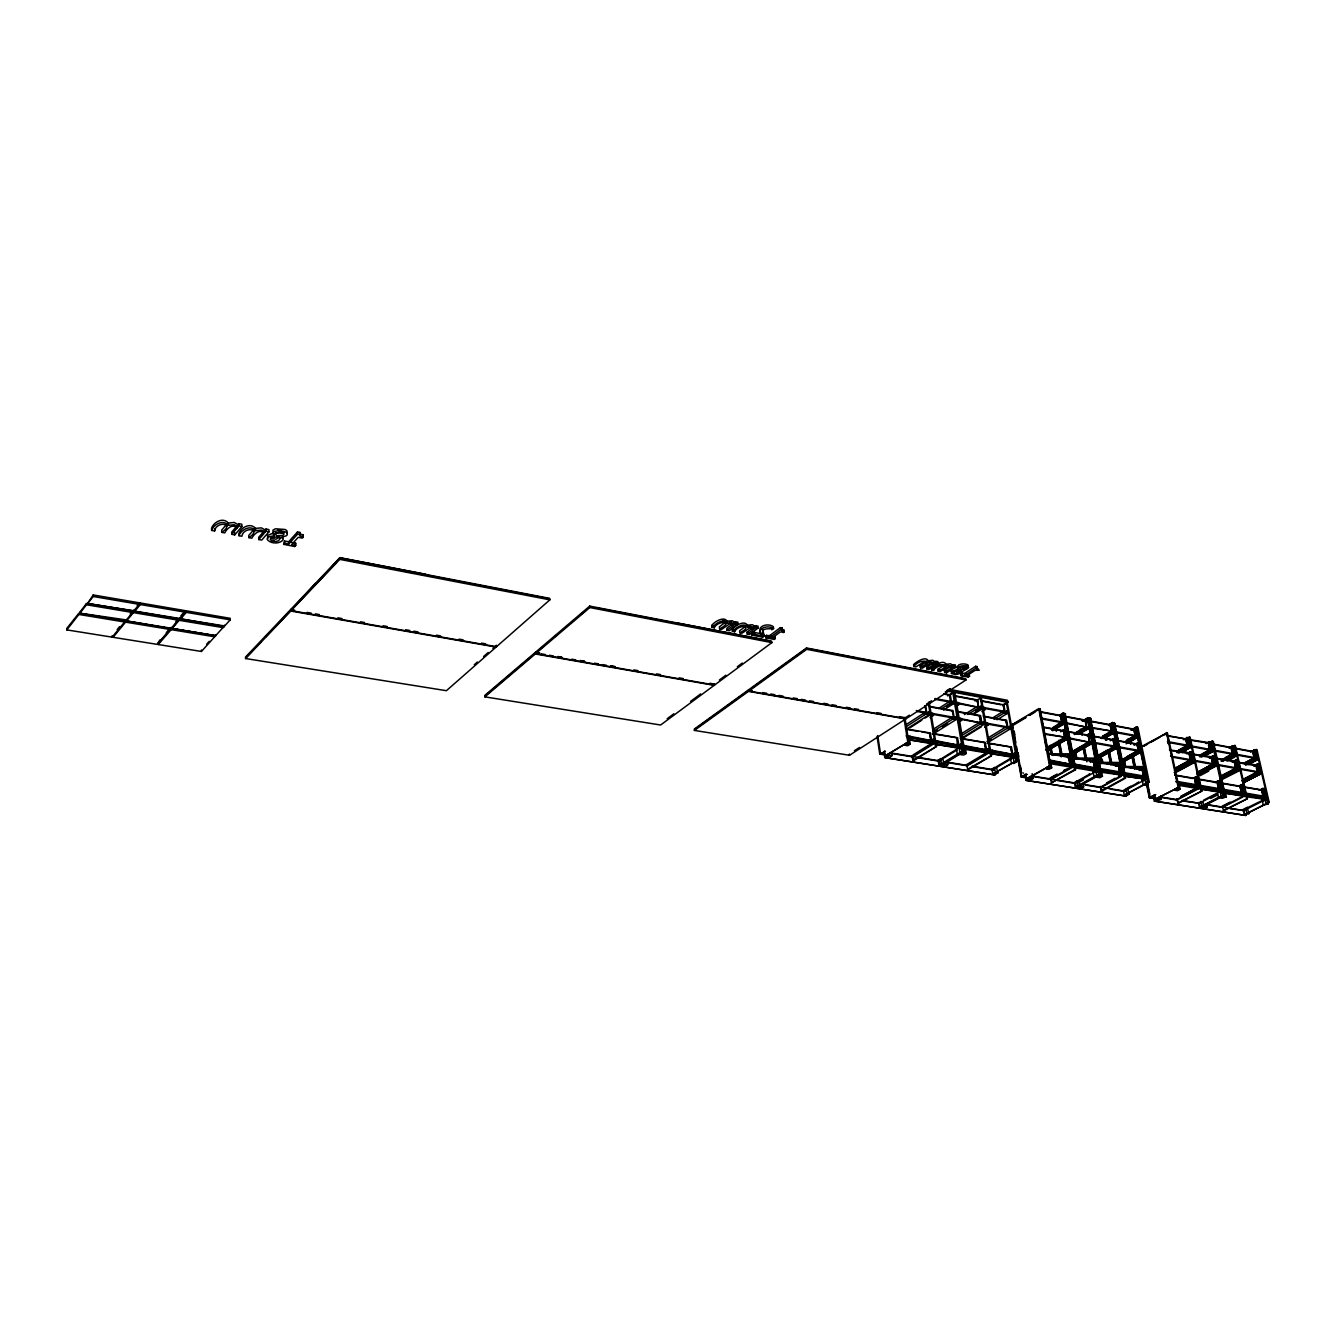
<?xml version="1.0" encoding="UTF-8"?>
<svg xmlns="http://www.w3.org/2000/svg" width="1336" height="1336" viewBox="0 0 1336 1336"><rect width="100%" height="100%" fill="white"/><g stroke="black" fill="none" stroke-linecap="round" stroke-linejoin="round"><path stroke-width="1.5" d="M124.682 620.706L124.498 621.975L78.791 614.443L78.958 613.124L66.833 628.354L66.8 629.891L112.141 637.155L140.347 602.987L185.37 610.669L185.387 612.189L179.508 618.935L134.635 611.404L134.802 609.65M87.842 603.037L93.236 594.954L139.395 602.82L139.395 604.373L93.219 596.507L87.675 603.505L133.683 610.986M134.635 611.404L140.347 604.54L140.347 602.987M178.289 619.219L178.189 620.154L133.316 612.606L133.333 611.404L87.358 603.672L66.8 629.891M113.076 637.305L134.285 611.554L179.141 619.086L157.331 644.386L113.076 637.305L113.092 635.786M762.405 628.772L764.275 635.969L762.639 637.205L752.018 635.151L751.767 633.18L753.103 632.162L761.57 633.815L761.821 635.786L753.354 634.132L752.018 635.151M112.141 637.155L112.157 635.635M93.219 596.507L93.236 594.954M87.675 603.505L133.851 610.786L133.984 609.901M180.611 618.635L184.017 613.441M125.617 620.923L125.45 622.125L170.023 629.456L170.14 628.588M125.651 619.82L79.843 613.157L79.943 612.255M79.793 612.272L86.539 603.421L86.439 604.757L132.398 612.472L132.581 611.203L130.193 613.909M1022.725 772.859L1023.576 773.16M1144.735 767.582L1144.418 766.547L1144.735 767.582L1122.658 767.398M1120.921 763.457L1120.587 762.422L1120.921 763.457L1099.328 763.39M1095.737 759.115L1095.403 758.046L1095.737 759.115L1075.797 759.015M1071.054 754.84L1070.72 753.771L1071.054 754.84L1051.883 754.79M1246.371 793.935L1264.541 797.392M1016.579 750.247L1017.414 752.151M1013.723 735.334L1014.642 736.904M1115.142 725.615L1134.514 729.239C1136.752 737.572 1134.18 736.253 1136.051 736.27M1135.817 736.437L1135.516 735.485L1116.178 731.911M1094.869 768.617L1072.658 763.825L1094.885 767.666L1095.336 768.718M1120.102 773.511L1120.086 771.941L1100.28 768.584M1074.545 734.499L1087.187 727.252M1090.293 742.382L1069.652 738.023M1062.604 723.043L1051.382 729.005M955.19 702.252L978.77 707.295M957.879 718.016L981.659 723.077L957.678 718.768M962.304 745.922L986.385 750.03L985.216 749.463M931.442 740.745L930.591 740.194M223.847 626.601L201.435 651.467L158.249 644.536L180.076 619.253L223.847 626.601L222.945 627.586L179.107 620.305L179.274 619.052M976.566 667.432L977.217 666.597L975.647 666.28L964.559 673.494L961.887 672.977L955.674 674.63L951.182 673.478L952.117 671.039L957.912 669.52L957.595 667.649C956.693 663.524 964.575 663.291 967.448 664.643A5.678 2.305 -9.8 0 1 968.283 665.829M978.854 707.562L954.99 702.986M1070.771 764.292L1049.645 759.967M1089.809 742.632L1072.09 752.435M1112.187 731.877L1101.265 738.04M126.553 619.587L125.534 622.092M215.831 634.884L214.595 636.771L170.941 629.607L171.142 628.388L158.249 643.034L158.249 644.536M968.283 665.829L967.765 666.714M295.74 545.405L294.738 546.507L283.616 544.353L284.618 543.251L288.676 544.036L288.609 541.815L297.494 531.962L299.865 532.429L300.032 533.899L303.189 534.901L303.272 537.122L302.353 538.124L298.212 537.306L291.615 544.604L295.74 545.405L295.673 543.184L291.549 542.383M299.865 532.429L299.782 535.836L303.272 537.122M953.837 718.1L929.589 713.741M222.978 626.684L222.945 627.586M224.431 625.933L180.427 618.852L224.214 626.45L224.415 625.131M1070.303 764.442L1069.885 765.211M1089.458 743.35L1089.809 742.282L1072.357 752.502M1114.942 747.108L1114.859 746.123L1095.136 742.582M282.564 538.408L283.032 536.571M86.489 603.922L133.333 611.654M280.026 536.938L275.917 539.243L270.473 537.957M126.536 620.873L171.175 628.237L171.175 627.402M286.756 532.997L287.106 531.144A7.198 3.423 -0.4 0 0 284.969 529.473L275.416 528.772L272.928 530.158L273.078 532.68M171.008 628.688L126.369 621.073L171.075 628.722M179.508 618.935L179.759 617.599M1013.606 735.284L1012.955 731.777M1065.66 738.274L1046.055 749.262M781.677 628.621L782.195 627.97L780.424 627.619L769.77 635.552L765.545 635.852L765.795 637.823L774.129 639.426L775.314 638.541L775.064 636.587L773.861 637.472L774.129 639.426M782.195 627.97L781.927 630.859L784.332 631.861L784.065 629.891L782.629 629.523M117.134 629.64L119.622 626.651M137.191 605.492L139.395 602.82M133.433 612.589L134.285 611.554M237.107 528.071C232.648 523.144 226.869 528.572 224.715 532.93L221.726 532.363C235.57 523.211 216.098 520.789 214.628 530.976L211.622 530.409C214.011 523.946 223.246 519.286 228.389 525.298L234.268 524.747L238.142 526.868L238.894 523.679L241.866 524.263L241.916 526.534L234.735 534.884L231.779 534.3L231.729 532.062L237.073 525.816L237.107 528.071L231.779 534.3M226.369 524.58L221.692 530.108L221.726 532.363M238.142 526.868L238.894 523.679M258.75 539.544L264.177 533.365C259.752 528.455 254.024 533.966 251.803 538.191L248.863 537.623C262.791 528.555 243.453 526.217 241.866 536.27L238.91 535.686C241.365 529.44 250.517 524.63 255.594 530.642L261.439 530.091L265.213 532.196L265.964 529.023L268.903 529.607L268.954 531.845L261.689 540.111L258.75 539.544L258.7 537.306L264.127 531.127M253.556 529.924L248.813 535.385L248.863 537.623M159.886 639.944L157.331 644.386M166.299 632.596L170.14 628.17M175.901 621.541L178.256 618.835M180.811 615.913L183.082 613.291M179.191 618.985L172.093 628.388L215.664 635.585M180.427 619.102L186.305 612.356L186.305 610.819L230.226 618.317L230.243 619.837L224.214 626.45M265.213 532.196L265.964 529.023M274.181 535.736L272.561 533.181L274.464 531.377L279.441 530.592L285.036 531.711A7.214 3.423 -0.4 0 1 287.173 533.381C288.693 537.924 277.754 535.385 283.098 538.809L283.132 539.744C279.708 544.353 269.922 543.969 267.033 539.076L268.72 536.822L274.181 535.736L274.147 533.448M288.609 541.815L284.551 541.03L283.616 544.353M288.676 544.036L297.561 534.183L297.494 531.962M295.673 543.184L294.738 546.507M302.287 535.903L303.189 534.901M206.679 644.186L209.318 641.297M294.772 610.235L290.663 609.517L245.523 657.061L245.557 658.531L446.408 690.695L496.09 647.075L495.99 645.639L492.884 648.377M339.761 557.83L291.048 609.116L291.098 610.619L496.508 646.707L549.864 599.847L549.747 598.378L339.761 557.83L339.812 559.383L291.098 610.619M421.575 574.43L425.65 575.215L425.599 574.213L339.962 557.663L315.914 584.049M246.759 656.828L261.088 641.748M265.38 637.222L272.544 629.673M275.416 626.668L291.181 610.084M310.653 589.577L292.334 608.865L315.48 583.448L315.53 584.467M314.879 585.135L336.021 562.89M245.557 658.531L290.714 611.02L290.663 609.517M977.217 666.597L976.883 669.286L978.904 670.188L977.334 668M965.928 666.113L965.343 666.647A2.822 1.152 -9.8 0 1 963.106 667.415L959.014 667.115M474.263 664.744L477.37 662.021M483.565 656.56L488.225 652.469M539.276 653.254L535.168 652.536L484.751 695.471L484.851 696.858L660.619 725.014L714.175 685.351L714.009 683.999L709.9 683.28M535.602 652.168L589.71 606.093L771.69 641.23L771.874 642.616L714.626 685.017L535.719 653.588L535.602 652.168L539.66 652.886M485.903 695.254L535.519 653.037M536.805 651.951L547.76 642.616M554.022 637.289L557.162 634.617M563.425 629.289L566.548 626.617M571.257 622.626L574.38 619.971M580.642 614.627L583.782 611.971M484.851 696.858L535.285 653.955L714.175 685.351M535.719 653.588L589.844 607.546L771.874 642.616M969.201 674.396L969.518 676.25L968.266 677.068L960.968 675.649L960.651 673.795C962.688 669.937 965.177 670.755 968.617 667.699A5.678 2.305 -9.8 0 0 967.782 666.514C964.893 665.161 957.01 665.395 957.912 669.52M960.384 670.087L957.027 671.674L953.236 671.423M726.116 623.862L725.882 621.875L719.352 626.868L719.586 628.855C734.65 621.24 717.632 620.088 714.292 627.837L712.071 627.402L711.821 625.415C714.226 621.541 726.567 614.527 727.469 623.194L731.26 622.543L734.85 624.346L738.04 624.029L737.789 622.042L734.6 622.359L734.85 624.346M712.071 627.402C715.261 624.213 723.377 617.566 727.469 623.194M727.068 630.308L733.598 625.298L733.347 623.311L726.834 628.321L727.068 630.308L729.289 630.742L738.04 624.029M746.139 625.849L739.576 630.809L739.827 632.78C754.907 625.215 738.006 624.112 734.6 631.778L732.395 631.343L732.145 629.356C734.566 625.615 746.841 618.535 747.742 627.168L751.5 626.534L755.024 628.304L758.197 627.987L757.946 626.016L754.773 626.317L755.024 628.304M732.395 631.343C735.602 628.271 743.701 621.574 747.742 627.168M746.958 632.245L753.521 627.269L753.771 629.256L747.208 634.216L746.958 632.245L749.145 632.663M758.197 627.987L749.396 634.633L747.208 634.216M764.275 635.969C758.314 626.951 769.82 629.206 773.611 628.671L773.344 626.701C768.317 622.526 755.207 626.116 761.57 633.815M765.795 637.823L770.037 637.522L780.692 629.59L782.462 629.941M771.974 635.986L772.225 637.94L780.14 632.062L784.332 631.861M667.182 718.735L673.862 713.775M690.595 701.367L700.632 693.918M719.369 680.024L725.916 675.181M737.355 666.697L742.265 663.057M752.385 690.762L748.31 690.044L694.252 729.122L694.403 730.425L849.529 755.274L905.691 718.968L905.491 717.699M806.51 647.96L748.761 689.71L748.928 691.046L906.159 718.668L965.961 680.007L965.728 678.705L806.51 647.96L806.71 649.329L748.928 691.046M695.355 728.922L718.618 712.105M721.941 709.7L748.527 690.495M751.567 688.29L806.71 648.444M694.403 730.425L748.477 691.38L905.691 718.968M928.637 662.639C927.835 654.289 916.095 661.921 913.54 664.627L913.841 666.514C920.387 657.713 929.689 662.322 936.152 662.973L938.106 663.341L937.788 661.47L934.816 661.771L935.133 663.641M933.831 664.51L933.513 662.639L926.683 667.198L927 669.069L933.831 664.51L933.279 663.725L930.006 663.357L922.391 668.167L920.437 667.8L920.137 665.913L926.616 661.587M920.437 667.8L927.284 663.257L926.967 661.37M938.106 663.341L928.938 669.436L927 669.069M946.389 666.13C945.604 657.796 933.914 665.478 931.342 668.1L931.66 669.971C938.189 661.287 947.424 665.779 953.837 666.447L955.758 666.814L955.44 664.944L952.501 665.245L952.818 667.115M931.66 669.971L933.597 670.338C937.571 663.524 953.403 664.259 938.173 671.223L937.855 669.369L944.719 664.86L945.036 666.731M938.173 671.223L940.093 671.607L947.725 666.831L950.981 667.198L951.499 667.983L944.652 672.492L944.335 670.622L951.182 666.113L951.499 667.983M944.652 672.492L946.573 672.86L955.758 666.814M957.595 667.649C955.29 667.082 947.591 670.004 952.084 672.309M962.221 668.551L963.79 668.351M960.968 675.649L964.876 675.348L975.981 668.15L977.534 668.451M966.479 673.878L966.813 675.732L975.063 670.371L978.904 670.188M903.453 718.501L904.405 717.9M854.439 750.715L859.549 747.425M905.958 717.382L909.382 715.178M926.449 704.122L931.576 700.799M945.237 691.965L950.364 688.641M947.541 695.906L952.802 692.516L954.839 692.9L964.776 751.199L943.75 764.025M949.345 694.92L950.48 701.617M949.696 694.987L945.37 694.419M949.345 695.588L954.238 691.547M905.741 724.83L925.564 712.071L928.62 713.491L928.67 711.771L929.138 714.643L907.294 728.621M926.316 712.372L924.929 705.759M926.666 714.309L925.197 705.575L927.284 714.192M924.295 714.56L927.601 712.439M905.741 726.984L925.881 714.059L929.138 714.643M938.54 708.514L950.096 701.099L953.086 702.502L953.136 700.815L953.62 703.638L943.533 710.067M910.016 727.736L921.79 720.204M925.147 718.05L928.503 715.896M942.03 708.414L950.43 703.053L953.62 703.638M946.372 706.794L951.416 703.571M930.073 717.549L933.43 715.395L933.112 713.424L931.075 713.073M877.051 736.386L879.756 754.072L885.484 751.233L881.56 753.721M955.474 706.744L958.847 704.59L958.513 702.652L956.526 702.285M952.301 710.485L953.503 717.465M934.432 743.417L907.996 739.693L933.497 744.002L934.231 742.181L933.497 744.002M908.764 741.781L885.15 755.892L908.764 741.781L904.856 717.248M891.529 752.251L892.047 755.658L889.559 757.228L886.77 756.777L886.57 755.391L889.609 753.905M909.465 738.992L910.284 744.135L907.745 745.738L904.956 745.271L904.739 743.885L907.845 742.365M884.833 757.612L994.969 774.963L884.833 757.612L883.998 752.235M886.77 756.777L889.258 755.191L892.047 755.658M904.956 745.271L907.495 743.668L910.284 744.135M975.029 701.016L981.325 697.86L991.496 755.692L968.617 769.402L967.598 769.235L966.796 764.526M976.883 700.064L978.653 706.577M932.862 729.489L952.768 716.914L955.774 718.3L955.824 716.614L956.309 719.436L932.662 734.316M929.405 733.097L930.875 740.01L929.756 733.147L921.823 732.011M932.845 731.644L953.102 718.868L956.309 719.436M933.831 732.128L937.204 729.99M942.247 726.684L947.458 723.394M964.375 714.576L977.668 706.226L980.607 707.596L980.641 705.942L981.125 708.731L972.692 714.025M967.865 714.51L978.002 708.147L981.125 708.731M975.547 710.785L980.607 707.596M958.162 722.492L961.536 720.371L961.202 718.417L959.215 718.067M929.789 741.313L933.179 739.192L933.647 742.081M931.008 740.845L906.392 736.437M973.693 714.192L982.127 708.915L985.25 709.483L984.916 707.562L982.962 707.195M981.877 711.604L985.25 709.483M913.156 754.89L934.666 741.447L907.996 736.921M911.636 756.744L934.799 742.265L907.027 737.539M912.672 756.911L932.545 744.519M979.622 715.662L981.058 722.175M961.686 748.01L935.718 744.369L960.751 748.594L961.469 746.791M912.805 760.368L913.857 760.535L913.089 755.742L912.037 755.575L912.805 760.368L936.519 746.457L929.171 701.834M1002.802 704.757L1007.311 702.736L1017.715 760.084L993.75 773.46M938.573 664.961L939.809 664.192M1004.388 711.32L1003.202 704.74L1004.438 711.554M913.857 760.535L936.519 746.457M980.507 700.515L1003.854 704.857L1007.878 702.385L1007.494 700.281L948.944 689.259M962.054 733.28L980.407 721.908L983.363 723.277L983.38 721.59L983.88 724.396L961.82 738.023M956.609 737.773L957.478 744.753M981.392 722.225L979.889 715.495M956.943 737.823L932.261 733.798M980.925 723.143L981.359 723.845M962.087 735.385L980.741 723.845L983.88 724.396M992.13 718.217L1003.804 711.002L1006.709 712.372L1006.726 710.719L1007.227 713.491L997.057 719.753M962.822 738.19L981.492 726.684M993.984 719.202L1004.154 712.923L1007.227 713.491M954.038 746.206L957.378 744.135L957.712 746.123M984.615 727.235L988.022 725.147L987.671 723.21L985.717 722.86M938.122 760.184L940.627 758.648L942.765 758.998L944.151 764.108L941.63 765.645L938.941 765.211L938.122 760.184L940.26 760.535M941.947 758.314L955.824 749.797M938.757 761.153L957.06 749.947M1005.707 720.388L1007.661 727.702M964.893 748.561L963.957 749.129L988.506 753.27L989.225 751.483L989.442 752.702L964.893 748.561L964.675 747.325M938.941 765.211L941.462 763.674L944.151 764.108M941.696 763.691L962.722 750.849L964.776 751.199M944.485 762.789L958.497 754.239M947.241 761.353L947.792 764.693L945.27 766.229L942.598 765.795L942.381 764.442L945.437 762.99M965.36 748.444L966.229 753.487L963.657 755.057L960.968 754.606L960.734 753.237L963.84 751.767M962.571 752.886L960 754.439L957.294 753.988L956.442 748.945L959.014 747.358L959.866 752.435L962.571 752.886L961.152 747.726M942.598 765.795L945.12 764.259L947.792 764.693M960.968 754.606L963.54 753.036L966.229 753.487M988.189 737.789L1006.609 726.55L1009.515 727.92L1009.532 726.25L1010.049 729.038L987.888 742.482M1040.327 709.867L1038.757 708.631L1011.703 724.864L1012.337 728.32M984.315 742.549L985.834 749.346L984.665 742.599L960.434 738.658M988.222 739.877L1006.96 728.487L1010.049 729.038M1025.497 717.449L1012.087 724.847L1021.455 776.45L1025.914 777.168M1029.054 715.294L1039.725 708.882M1013.723 725.03L1026.048 717.532M1029.572 715.378L1034.866 712.171M987.12 741.396L990.627 739.259M987.371 741.38L990.778 739.309M984.699 750.615L988.122 748.544L988.623 751.383M966.245 764.86L989.659 750.765L963.974 746.406M966.379 765.662L989.792 751.583L962.989 747.008M969.068 764.827L990.811 751.75L1016.028 756.026L994.201 768.935M1015.694 757.145L990.644 753.638L1014.742 757.696L1015.477 755.925L1014.742 757.696M967.598 769.235L991.496 755.692M1059.364 715.328L1062.905 713.224L1065.527 713.708L1065.276 714.526M1059.782 715.411L1063.322 713.29L1073.292 764.96L1072.34 765.495L1062.387 713.858L1072.758 765.561M1060.166 715.445L1063.74 713.374L1074.595 769.636L1075.547 769.803L1064.675 713.491L1063.757 714.109M1059.532 716.246L1063.489 714.192L1059.949 716.313M1064.174 714.192L1065.109 713.624L1075.079 765.261L1074.127 765.795L1073.376 761.821M1010.517 747.058L1012.053 753.805L1010.851 747.108L987.07 743.233M1057.945 724.246L1061.619 722.308M1060.667 715.678L1061.87 721.908M1053.236 727.302L1062.187 721.974L1051.699 729.072M1051.532 729.84L1065.059 722.342L1052.25 729.907M1017.264 750.431L1016.546 746.523M1052.401 730.541L1064.825 723.177L1086.936 727.235L1064.708 722.425M1052.818 730.625L1065.243 723.26M994.502 767.482L991.963 768.985L992.832 773.928L995.42 774.346L997.959 772.843L996.572 767.816L994.502 767.482L995.37 772.425L997.959 772.843M995.988 766.981L1011.452 757.829M1060.5 731.577L1066.262 728.504L1060.918 731.66M1064.525 737.322L1063.556 730.658L1064.842 737.372M1062.454 731.443L1066.429 729.423L1065.827 728.437M1082.127 720.956L1087.871 717.9L1098.008 769.152L1097.056 769.686L1087.337 718.534M992.832 773.928L1017.715 760.084M1082.895 721.073L1088.272 717.983L1099.328 773.794L1101.198 774.112L1090.126 718.267L1089.191 718.868L1090.543 718.401L1100.714 769.603L1099.762 770.137M1084.081 720.805L1088.038 718.801M1083.83 721.24L1089.191 718.083L1100.263 773.962L1077.016 786.937M1016.562 761.904L1013.957 761.47L1013.055 756.493L1010.467 758.03L1011.369 763.006L1013.957 763.44L1016.562 761.904L1015.126 756.844M1047.374 747.375L1065.109 737.221L1044.819 734.332M1047.524 748.16L1064.708 738.324M1045.988 749.98L1068.015 737.622L1046.305 750.281M1075.781 732.679L1084.197 727.753M1076.081 732.746L1085.016 727.519M1074.244 734.433L1086.352 727.602M1086.034 727.535L1086.485 728.203M1048.159 749.913L1068.182 738.524L1048.576 749.997M1076.081 734.282L1089.642 726.884L1076.799 734.349M1078.736 733.932L1089.825 727.769L1079.137 734.015M1086.869 734.984L1090.844 732.996L1087.287 735.067M1087.053 735.885L1091.028 733.898L1087.471 735.952M1108.93 724.58L1112.487 722.509L1114.808 723.795M1109.331 724.663L1113.305 722.659L1124.545 778.036L1125.463 778.187L1114.207 722.776M1109.114 725.465L1113.072 723.477M1021.455 776.45L1026.449 774.279M1109.515 725.548L1114.207 722.843M1016.729 752.552L1021.172 777.018L1022.007 776.533M1111.068 724.98L1114.625 722.91L1124.962 773.711L1123.993 774.245M1022.424 776.6L1026.649 774.346M1023.092 776.55L1027.067 774.412M1048.994 761.537L1049.946 761.002L1040.159 708.948L1038.79 709.433M1049.261 762.355L1073.56 766.914L1073.326 765.728L1072.608 767.448L1073.56 766.914M1050.43 763.006L1049.478 763.557L1072.608 767.448M1073.626 750.682L1088.857 741.897M1089.425 741.563L1088.189 735.334M1073.944 750.732L1089.174 741.948M1089.742 741.63L1088.155 735.117M1039.709 708.815L1050.397 765.578L1026.315 778.738L1027.284 778.888M1032.127 773.661L1033.029 778.537L1030.473 780.007L1027.952 779.606L1027.701 778.27L1030.774 776.884M1050.781 762.873L1051.716 767.799L1049.111 769.285L1046.572 768.868L1046.322 767.532L1049.445 766.129M1030.841 776.851L1050.397 765.578M1072.257 753.27L1092.648 742.031L1072.641 753.504M1025.998 780.374L1126.181 796.139L1025.998 780.374L1025.063 775.231M1067.297 756.677L1071.305 754.69L1067.715 756.744M1102.501 736.253L1111.251 731.443M1110.249 724.914L1111.502 731.059M1027.952 779.606L1030.507 778.12L1033.029 778.537M1046.572 768.868L1049.178 767.365L1051.716 767.799M1102.801 736.303L1111.819 731.109L1092.28 728.254M1072.741 754.172L1092.815 742.933L1071.355 755.274M1100.964 737.99L1111.402 732.195M1111.101 732.145L1111.552 732.813M1067.481 757.595L1071.489 755.608L1067.898 757.662M1101.799 738.608L1114.708 731.493L1103.586 737.856M1103.77 738.474L1114.892 732.395L1104.171 738.541M1068.616 757.044L1070.169 763.457M1110.166 740.545L1115.944 737.555L1110.567 740.628M1110.583 748.31C1118.983 748.594 1109.598 730.107 1114.575 746.273M1112.137 740.428L1116.111 738.457L1112.537 740.495M1130.824 730.024L1136.585 727.034L1147.073 777.468L1146.104 777.986L1135.633 727.569L1146.088 776.032M1131.575 730.124L1136.986 727.101L1148.409 782.044L1149.311 782.195L1137.871 727.218L1136.185 726.951L1136.769 727.92L1132.46 730.291M1132.794 729.874L1136.368 727.836M1049.912 778.136L1057.093 774.045M1064.542 769.937L1064.024 770.555M1049.996 778.537L1055.089 775.648M1063.556 770.822L1066.93 768.885M1070.32 766.947L1073.71 765.027L1049.512 760.919M1050.146 779.322L1074.662 765.177L1098.426 769.219M1051.098 779.472L1071.422 767.899M1074.394 766.613L1098.292 771.089L1098.058 769.92L1097.34 771.624L1098.292 771.089M1075.58 767.248L1074.628 767.799L1097.34 771.624M1098.693 755.074L1107.193 750.247M1099.01 755.124L1114.859 746.123M1052.083 781.426L1050.564 778.22L1051.415 782.796L1074.595 769.636M1097.157 756.794L1115.026 746.924L1095.286 743.367M1126.181 740.561L1132.961 736.704M1133.93 729.339L1135.216 735.435M1126.482 740.612L1135.516 735.485M1075.547 769.803L1051.415 782.796M1097.324 757.629L1114.608 748.043L1114.424 746.991M1090.193 761.954L1095.988 758.965L1090.61 762.021M1097.624 757.629L1117.764 746.523L1098.025 757.712M1124.645 742.282L1135.683 736.236L1116.345 732.679M1094.601 767.816L1093.282 761.086L1094.885 767.666M1097.808 758.531L1117.931 747.425L1098.209 758.597M1126.498 742.131L1135.5 736.453M1092.163 761.837L1096.171 759.867L1092.581 761.904M1127.267 742.148C1148.142 729.456 1136.953 738.791 1126.064 743.851M1127.467 742.766L1138.205 736.687M1133.897 744.837L1139.675 741.881L1134.297 744.92M1138.305 750.314L1136.986 743.968L1138.322 750.531M1135.867 744.72L1139.858 742.766L1136.268 744.787M1094.435 768.551L1094.885 769.235M1076.95 781.009L1074.378 782.445L1075.313 787.255L1077.751 787.655L1080.323 786.219L1078.903 781.326L1076.95 781.009L1077.885 785.818L1080.323 786.219M1089.224 774.078L1088.706 774.68M1093.115 771.941L1097.674 770.788L1099.127 775.732L1096.505 777.185L1094.067 776.784L1093.115 771.941L1095.069 772.258M1078.035 780.658L1089.925 773.978M1076.482 782.395L1098.576 770.004L1074.812 765.979M1099.344 770.07L1123.626 773.494L1118.516 776.316M1141.161 746.74L1167.33 732.729L1178.987 787.171L1154.638 799.512L1178.987 787.171M1078.352 782.696L1083.463 779.84M1143.666 745.989L1167.33 732.729M1100.012 770.939L1123.509 775.348L1123.275 774.179M1144.05 746.056L1147.49 744.135M1150.931 742.215L1159.514 737.405M1162.955 735.468L1166.395 733.548L1167.363 734.8M1127.517 756.36L1136.034 751.583M1122.724 759.265L1138.606 750.364L1120.871 760.919M1101.198 771.59L1100.246 772.108L1123.509 775.348M1075.313 787.255L1096.689 775.314L1099.127 775.732M1121.038 761.737L1138.372 752.285L1138.188 751.233M1121.338 761.754L1141.512 750.782L1121.405 761.971M1083.012 783.547L1083.646 786.754L1081.074 788.19L1078.636 787.789L1078.386 786.503L1081.442 785.134M1101.499 771.44L1102.45 776.283L1099.845 777.736L1097.39 777.335L1097.14 776.032L1100.246 774.646M1121.522 762.639L1141.712 751.667L1121.923 762.706M1095.837 777.101L1078.386 786.503M1115.36 766.263L1121.171 763.324L1115.76 766.346M1117.33 766.163L1121.355 764.225L1117.748 766.229M1078.636 787.789L1081.208 786.353L1083.646 786.754M1097.39 777.335L1100.012 775.865L1102.45 776.283M1168.215 743.217L1169.067 742.732L1168.566 743.735M1118.983 774.312L1123.008 772.375L1119.384 774.379M1183.345 739.276L1187.904 737.572L1190.109 747.676L1181.475 752.402M1183.796 739.843L1190.092 737.004L1201.916 791.029L1178.385 803.353L1176.582 798.828L1178.385 803.353M1106.592 782.896L1115.109 778.203M1186.184 738.958L1187.754 738.608L1186.184 738.958L1187.654 746.974M1186.251 739.058L1167.564 736.002M1099.929 787.438L1122.073 775.214M1100.831 787.589L1121.288 776.299M1169.618 749.78L1170.47 749.312L1169.501 748.06M1125.446 775.682L1125.213 774.513L1124.261 775.03L1124.495 776.199L1147.373 779.372L1147.123 778.22M1125.463 778.187L1102.133 791.012L1100.33 786.353L1101.215 790.862L1124.545 778.036M1139.157 770.354L1144.985 767.448L1139.558 770.421M1141.996 769.686L1143.633 776.149L1142.297 769.736M1141.161 770.254L1145.169 768.35L1144.585 767.382M1178.502 750.247L1185.333 746.507M1177.1 751.233L1186.117 746.273M1187.036 745.571L1188.055 746.056L1177.25 751.984M1176.966 751.934L1187.487 746.373M1177.133 752.736L1187.654 747.175L1187.754 746.006M1178.402 752.034L1189.474 746.49L1187.654 747.175M1178.636 753.153L1190.109 747.676M1181.091 752.335L1189.725 747.609L1187.52 737.505M1190.259 747.258L1191.829 746.924L1190.977 747.392M1182.327 752.569L1186.168 750.749M1143.198 777.034C1143.416 777.569 1145.386 776.233 1143.048 776.249M1143.8 776.917L1124.628 773.46M1186.485 753.654L1191.044 751.968L1193.265 762.138L1174.177 772.442M1205.757 743.434L1210.282 741.764L1212.52 751.801L1203.486 756.393M1143.95 777.552L1143.85 776.901M1187.203 753.788L1190.66 751.901L1192.881 762.071L1175.53 771.44M1206.458 743.567L1209.915 741.697L1212.153 751.734M1142.831 778.337L1146.856 776.433M1190.176 760.017L1189.107 753.621L1190.91 753.02L1169.484 749.863M1127.1 788.19L1130.724 786.219M1137.287 782.779L1138.639 782.345M1125.964 789.042L1123.376 790.444L1124.327 795.187L1126.682 795.571L1129.271 794.168L1127.834 789.359L1125.964 789.042L1126.916 793.784L1129.271 794.168M1126.966 788.691L1138.923 782.178M1148.192 783.931L1145.553 785.351L1143.198 784.967L1142.213 780.191L1144.835 778.771L1145.837 783.531L1148.192 783.931L1146.722 779.088M1146.505 778.053L1147.474 777.535L1124.545 773.644M1191.679 753.788L1193.248 753.454L1193.015 752.335L1191.912 752.135L1193.683 760.267M1192.397 753.921L1193.248 753.454M1125.413 790.394L1144.217 780.157M1147.373 779.372L1124.495 776.199M1124.327 795.187L1126.916 793.784M1128.619 792.766L1148.409 782.044M1149.311 782.195L1125.012 794.72M1174.762 768.35L1188.455 760.935M1175.062 768.4L1191.027 759.75L1175.212 769.152M1199.695 755.191L1210.316 749.446L1199.661 756.042M1174.928 769.102L1190.627 760.819M1190.91 760.451L1190.81 761.62L1190.343 760.769M1174.561 770.204L1192.63 760.952L1184.498 765.244M1199.544 756.777L1211.902 750.615L1201.982 755.875M1174.812 771.323L1193.265 762.138M1201.047 757.211L1212.52 751.801M1176.782 771.657L1194.133 762.305M1177.166 771.724L1194.518 762.372M1174.979 774.88L1175.112 774.295M1208.913 757.729L1213.472 756.059L1215.727 766.146L1198.342 775.398M1209.631 757.846L1213.088 755.992L1215.342 766.079L1197.958 775.348M1228.619 747.692L1233.145 746.039L1235.399 755.992L1226.732 760.601M1209.998 757.913L1213.472 756.059M1229.304 747.826L1232.777 745.972L1235.032 755.925L1226.364 760.535M1211.268 757.846L1212.921 764.075L1211.552 757.696L1213.338 757.095L1192.263 753.988M1229.688 747.893L1235.299 745.471L1247.423 798.678L1223.826 810.718L1222.023 806.259L1222.857 806.393M1231.475 747.392L1233.011 747.075L1231.475 747.392L1232.978 755.291M1146.756 783.397L1149.628 797.275L1154.588 795.237L1155.523 799.663M1146.438 784.115L1149.277 797.792L1150.129 797.341L1146.923 781.944M1197.206 772.275L1210.934 764.943M1150.513 797.408L1155.74 794.619M1197.49 772.325L1213.505 763.774L1197.357 773.026M1225.496 757.562L1232.627 753.955M1231.525 747.709L1232.911 753.604M1150.897 797.475L1154.388 795.605M1222.357 759.449L1233.195 753.654L1220.954 761.002M1155.122 795.738L1151.632 797.592L1151.398 796.456M1177.717 784.082L1199.995 788.273L1199.761 787.138L1199.043 788.774L1199.995 788.273M1197.006 774.112L1215.092 764.96L1213.522 765.294M1204.671 770.521L1213.355 765.895M1221.956 761.169L1234.781 754.823L1233.228 755.157M1178.937 784.716L1177.968 785.217L1199.043 788.774M1222.64 761.286L1227.851 758.514M1197.256 775.214L1215.727 766.146M1191.879 778.554L1196.472 776.884L1198.726 787.154L1197.607 786.971M1225.663 760.418L1235.399 755.992M1235.499 755.575L1237.053 755.241L1236.201 755.692M1217.397 765.996L1218.265 765.528M1160.5 796.223L1161.151 799.345L1156.258 800.347L1155.991 799.078L1159.063 797.776M1179.12 784.566L1180.139 789.275L1177.5 790.678L1175.196 790.294L1174.912 789.008L1178.018 787.689M1200.029 775.698L1208.729 771.072M1227.567 760.752L1234.881 757.145M1194.534 778.738L1196.254 786.62M1154.337 801.082L1245.837 815.461L1154.337 801.082L1153.302 796.139M1156.258 800.347L1161.151 799.345M1175.196 790.294L1177.834 788.891L1180.139 789.275M1250.262 751.734L1254.788 750.08L1257.076 759.967L1248.392 764.526M1231.825 761.871L1236.368 760.217L1238.639 770.237L1221.221 779.372M1250.947 751.851L1256.942 749.529L1269.2 802.335L1249.193 812.405M1232.527 761.988L1236.368 760.217M1255.59 759.265L1253.135 751.433L1253.986 750.982L1252.617 751.834L1253.552 755.875M1234.748 761.687L1216.645 758.815M1236.969 762.004L1238.522 761.67L1237.654 762.121M1196.505 786.286L1198.091 785.952M1180.857 796.306L1194.835 788.941M1244.785 762.756L1254.287 757.946L1253.168 751.734M1181.174 796.406L1200.079 786.453L1178.035 782.712M1244.217 763.257L1254.855 757.646L1235.7 754.122M1220.102 776.283L1236.418 767.883L1220.536 777.068M1244.952 763.491L1254.454 758.681M1254.187 758.631L1254.638 759.466L1254.755 758.33M1176.181 799.88L1200.229 787.205L1178.202 783.48M1244.384 763.992L1255.038 758.38L1235.583 754.807M1220.269 777.018L1236.017 768.918M1236.318 768.567L1236.201 769.72L1235.733 768.868M1177.049 800.014L1197.674 789.159M1245.135 764.275L1256.458 758.815L1246.505 763.941M1219.902 778.086L1238.021 769.068L1227.567 774.546M1245.603 765.261L1257.076 759.967M1222.557 792.081L1200.88 789.092L1221.588 792.582L1222.306 790.945M1220.152 779.189L1238.639 770.237M1248.024 764.459L1256.708 759.9L1254.42 750.014M1214.391 782.428L1218.983 780.775L1221.254 790.979M1215.109 782.545L1218.599 780.708L1220.87 790.912M1215.493 782.612L1218.983 780.775M1217.28 782.161L1218.85 781.827L1217.28 782.161L1219.067 790.294M1222.056 779.523L1239.858 770.455M1177.517 803.22L1201.916 791.029M1253.519 765.795L1258.044 764.159L1260.349 774.112L1242.898 783.146M1254.203 765.912L1257.677 764.092L1259.982 774.045L1242.53 783.08M1254.571 765.979L1258.044 764.159M1256.341 767.95L1257.56 772.058L1256.157 765.779L1257.928 765.194L1237.537 762.188M1218.148 788.825L1218.9 789.476M1218.9 789.275L1218.783 790.444M1218.783 790.244L1220.62 789.776L1219.05 790.11M1198.459 802.719L1202.834 801.65L1204.304 806.343L1199.461 807.328L1198.459 802.719L1200.229 803.003M1220.085 791.48L1217.43 792.849L1218.465 797.509L1223.358 796.506L1221.855 791.78L1220.085 791.48L1221.121 796.122L1223.358 796.506M1243.515 779.172L1255.556 772.909M1203.669 800.114L1215.727 793.851M1243.783 779.222L1258.128 771.774L1238.656 768.284M1222.924 790.778L1223.793 790.327M1241.946 780.792L1257.727 772.793M1258.028 772.458L1257.911 773.594L1243.849 780.692M1198.676 803.537L1217.614 793.701M1242.229 780.842L1258.295 772.492L1240.76 769.369M1258.763 773.344L1256.391 765.511M1243.348 780.959L1259.731 772.943L1256.241 774.746M1210.7 798.46L1217.597 794.887M1243.599 782.061L1260.349 774.112M1245.553 795.955L1224.244 793.033L1244.584 796.456L1245.302 794.837L1244.584 796.456M1237.37 786.37L1241.946 784.75L1244.25 794.87M1199.461 807.328L1223.592 794.669L1225.296 794.953L1213.322 741.363L1211.618 741.046L1223.592 794.669M1202.684 806.059L1224.444 794.82L1212.47 741.196M1240.025 786.57L1241.895 793.384M1241.795 794.135L1243.616 793.684L1242.046 794.018L1240.259 786.119L1241.127 785.685L1240.025 786.386L1241.428 792.782M1224.327 795.454L1221.221 796.757L1221.505 798.01L1226.381 797.007L1225.346 792.365M1202.667 806.643L1225.296 794.953M1207.327 806.844L1202.5 807.829L1207.327 806.844L1206.658 803.771M1221.505 798.01L1226.381 797.007M1241.895 793.183L1241.779 794.335M1223.175 805.658L1230.205 802.068M1241.879 796.072L1245.603 794.168L1224.31 790.561M1221.622 807.278L1245.77 794.92L1224.477 791.313M1222.457 807.428L1242.898 796.957M1246.104 795.638L1267.346 799.646L1267.079 798.527M1259.13 790.11L1263.689 788.507L1266.01 798.544M1247.323 796.256L1246.354 796.757L1267.346 799.646M1259.815 790.244L1263.322 788.44L1265.643 798.494M1261.785 790.327L1263.572 789.559L1262.019 789.877L1263.856 797.876L1263.104 797.174M1222.991 810.585L1247.423 798.678M1261.785 790.127L1263.789 796.189L1246.204 793.2M1263.923 797.108L1263.555 798.026M1263.572 797.826L1265.392 797.375L1263.839 797.709L1262.086 789.977M1242.113 809.933L1247.373 807.261M1243.215 810.034L1247.54 808.981L1249.01 813.607L1244.233 814.576L1243.215 810.034L1244.935 810.301M1246.304 808.263L1261.785 800.681M1268.131 803.988L1263.305 804.973L1262.253 800.398L1264.908 799.045L1265.977 803.637L1268.131 803.988L1266.628 799.345M1243.348 810.835L1263.823 800.481M1244.233 814.576L1269.2 802.335M211.622 530.409L211.589 528.137C213.977 521.691 223.229 517.015 228.339 523.027L234.234 522.493L238.092 524.614M238.91 535.686L238.86 533.448C241.315 527.186 250.467 522.376 255.543 528.388L261.388 527.854L265.163 529.941M727.235 621.19L732.212 620.706L734.6 622.359M747.492 625.181L752.418 624.697L754.773 626.317M928.32 660.752L932.929 660.285L934.816 661.771M946.072 664.242L950.647 663.792L952.501 665.245M749.129 625.983L750.247 625.766M958.797 672.325L956.526 672.726M271.893 533.649L267.584 535.452L267.651 538.224M729.456 621.858L731.36 621.891M278.105 529.741L281.428 529.808M1047.808 753.805L1071.138 753.838M1071.973 758.03L1095.821 758.113M1099.01 762.355L1121.004 762.489M1098.927 763.324L1120.503 763.39M1144.818 766.613L1122.741 766.446L1142.013 769.887M953.036 672.559L954.171 672.709M723.143 620.321L724.496 620.622M272.177 540.212L273.863 540.462M940.978 764.927L941.997 765.094M1077.935 787.104L1076.081 786.787L1075.497 783.764M1101.215 790.862L1102.133 791.012M1201.732 807.144L1200.029 806.86L1199.077 802.502M890.511 752.869L940.327 760.986M946.289 761.971L968.183 765.545M972.157 766.196L994.051 769.753M1031.709 775.899L1074.261 782.846M1082.394 784.182L1125.162 791.163M1159.898 796.824L1177.985 799.78M1182.009 800.431L1200.079 803.387L1183.445 801.066M1206.174 804.389L1244.751 810.685L1229.972 808.647M889.976 753.203L911.887 756.777M917.865 757.746L937.788 761.002M945.754 762.305L967.631 765.862M973.192 766.78L993.5 770.087M1031.141 776.233L1051.415 779.523M1057.026 780.441L1075.73 783.497M1085.901 785.15L1100.163 787.472M1110.35 789.142L1124.595 791.463M1159.331 797.124L1177.417 800.08M1207.644 805.007L1221.855 807.328M1205.272 805.307L1205.105 806.476M885.05 754.155L880.507 753.554L877.752 735.602M1149.628 797.275L1155.924 798.293M1204.304 806.343L1202.066 805.975L1201.064 801.366M1249.01 813.607L1246.855 813.257L1245.82 808.714M879.756 754.072L885.751 755.057M994.669 772.926L995.42 774.346M1021.172 777.018L1027.033 777.97M1077.016 786.269L1077.751 787.655M1149.277 797.792L1155.072 798.744M1200.964 806.376L1201.682 807.695M1142.213 780.191L1144.1 780.508M1262.253 800.398L1263.973 800.681M134.635 611.136L179.675 618.485M134.285 611.821L223.847 626.851M906.559 734.616L907.194 736.487M933.179 739.192L933.112 740.929L906.259 735.602M962.505 744.152L963.139 745.989M988.122 748.544L988.089 750.247L962.154 745.104M989.475 748.778L989.625 751.567M140.347 604.54L185.387 612.189M186.305 612.356L230.243 619.837M1175.914 781.243L1196.488 784.75M1200.813 785.485L1219.016 788.574M1222.139 789.108L1242.012 792.482M933.947 740.311L960.4 745.521L960.434 743.801L960.935 746.674M988.807 749.63L1014.358 754.673L1014.375 752.986L1014.892 755.809M1124.478 772.692L1143.917 775.999M1069.568 763.574L1068.583 756.827M935.751 741.363L934.582 739.426M938.156 741.831L956.492 744.937M989.776 750.531L990.611 750.682M992.882 751.116L1010.534 754.105M1049.795 760.769L1070.32 764.259M1100.447 769.369L1120.236 772.642M1176.081 782.011L1196.638 785.501M1200.98 786.236L1219.183 789.325M1222.306 789.86L1242.179 793.233M935.718 741.63L961.903 746.072M990.661 750.949L1015.878 755.224M1200.947 786.603L1222.607 790.277M1246.438 794.319L1267.363 797.859M935.851 742.449L962.054 746.891M1049.662 761.72L1073.86 765.812M1100.447 770.321L1123.793 774.262M1124.712 774.429L1147.624 778.303M1201.097 787.355L1222.774 791.029M1246.605 795.07L1267.547 798.611M1222.958 791.263L1224.043 791.446L1221.772 781.259M1110.149 772.659L1114.207 773.344M1118.265 774.028L1122.323 774.713M1126.248 775.381L1130.239 776.049M1134.214 776.717L1138.205 777.402M1142.18 778.07L1146.171 778.738M1189.224 786.019L1193.048 786.67M1260.115 798.01L1264.123 798.678M905.524 728.755L930.374 733.03L931.793 741.614M933.179 733.514L957.578 737.722L959.014 746.223M961.335 738.374L985.283 742.482L986.753 750.932M987.972 742.95L1011.469 746.991L1012.671 753.688M1048.66 753.404L1069.217 756.944L1070.804 765.161M1071.756 757.378L1093.9 761.186L1095.52 769.352M1099.244 762.121L1119.084 765.528L1120.72 773.611M1123.409 766.279L1142.898 769.636L1144.551 777.652M1174.845 774.947L1195.403 778.487M1199.678 779.222L1217.914 782.362M1221.037 782.913L1240.877 786.319M1245.002 787.038L1262.637 790.077L1264.407 797.776M1118.482 765.628L1119.501 772.258M1178.085 775.915L1192.48 778.387M1200.88 779.84L1215.025 782.278M1224.143 783.848L1238.038 786.236M1244.2 787.288L1262.069 790.177M906.526 729.372L917.999 731.343M1047.825 753.688L1066.278 756.861M1072.891 757.996L1093.032 761.47M1098.426 762.388L1118.199 765.795M1047.992 750.648L1048.175 751.583M1073.109 755.007L1073.276 755.925M1098.693 759.433L1098.877 760.334M1122.908 763.624L1123.092 764.526M1174.862 773.143L1177.818 783.631M1197.34 777.034L1198.709 778.354M1196.338 777.953L1194.534 778.537L1195.904 785.05M1243.415 786.069L1243.849 785.084L1242.781 784.9L1244.618 792.983M1195.486 778.404L1196.538 786.47M290.714 611.02L496.09 647.075M307.096 612.406L311.204 613.124M315.313 613.859L319.421 614.577M337.891 617.816L341.999 618.551M360.469 621.791L364.578 622.526M383.065 625.766L387.173 626.5M405.643 629.74L409.751 630.475M413.859 631.193L417.968 631.911M436.438 635.168L440.546 635.886M459.033 639.142L463.141 639.86M481.611 643.117L485.72 643.835M557.78 656.51L561.888 657.245M580.392 660.485L584.5 661.22M611.237 665.913L615.345 666.647M633.848 669.904L637.957 670.622M656.46 673.878L660.568 674.596M679.072 677.853L683.18 678.571M762.605 692.549L766.68 693.267M770.755 693.985L774.847 694.703M778.921 695.421L783.013 696.139M793.217 697.943L797.291 698.661M801.383 699.379L805.458 700.097M809.549 700.815L813.624 701.534M823.828 703.32L827.919 704.039M831.994 704.757L836.085 705.475M846.289 707.278L850.364 707.996M854.455 708.715L858.53 709.433M876.9 712.656L880.992 713.391M899.362 716.614L903.437 717.332M541.247 653.822L545.322 654.54M549.38 655.258L553.455 655.976M557.513 656.677L561.588 657.395M571.758 659.182L575.816 659.9M580.642 660.752L584.617 661.454M594.52 663.19L598.495 663.892M602.469 664.593L606.427 665.295M610.402 665.979L614.36 666.681M1044.769 733.447L1045.37 734.449M1069.802 737.94L1070.403 738.925M1095.336 742.499L1095.921 743.484M1119.485 746.824L1120.069 747.809M916.279 710.568L926.666 712.422M929.789 712.99L953.77 717.282M984.415 722.776L1007.511 726.901M1044.668 733.548L1065.109 737.221M1119.234 746.907L1138.606 750.364M1170.536 756.092L1191.027 759.75M1193.349 760.167L1213.505 763.774M1216.896 764.392L1236.418 767.883M930.357 713.791L931.225 713.958M958.513 718.785L959.365 718.952M985.033 723.578L985.868 723.728M917.264 711.537L924.896 712.906M986.185 723.861L1005.707 727.352M1069.802 738.808L1089.892 742.399M1119.384 747.676L1138.773 751.133C1138.389 754.172 1139.257 747.292 1137.587 744.085L1118.182 740.561M1172.741 757.211L1191.194 760.501M1195.52 761.286L1213.656 764.526M1216.779 765.077L1236.585 768.617M1213.088 764.827L1213.088 764.626M930.19 714.827L933.43 715.395M958.346 719.803L961.536 720.371M984.882 724.58L988.022 725.147M1065.109 738.791L1064.191 730.775L1043.7 727.051M1089.742 743.183L1088.773 735.234L1068.666 731.577M1064.825 738.958L1064.391 738.274M1190.793 761.42L1189.324 753.354M1213.272 765.428L1211.769 757.428M1236.201 769.519L1234.698 761.587L1236.251 761.253L1215.526 758.197M1217.797 766.513L1216.512 757.679M1043.032 724.279L1043.216 725.197M1068.048 728.838L1068.216 729.74M1093.549 733.481L1093.716 734.382M1117.664 737.873L1117.848 738.775M928.687 706.21L952.969 710.618L954.121 717.348M956.726 711.286L980.574 715.612L982.027 723.962M983.246 716.096L1006.643 720.338L1007.845 726.968M1094.101 736.203L1113.857 739.777L1115.476 747.776L1114.708 746.824M1189.107 753.621L1170.67 750.498M1211.552 757.696L1193.432 754.606M1234.748 761.887L1235.85 768.183L1234.18 761.988M1256.157 765.779L1238.622 762.806M929.806 706.861L952.084 710.902M957.828 711.938L979.672 715.896M986.252 717.098L1005.757 720.622M1044.919 727.719L1063.306 731.043M1067.831 731.861L1087.905 735.501M1093.282 736.47L1112.988 740.044M1119.301 741.179L1136.719 744.336M934.916 698.511L951.098 701.5M983.279 707.429L1004.705 711.37M1041.779 718.2L1062.187 721.974M1090.159 727.118L1111.819 731.109M1061.586 722.075L1060.634 715.445M1111.218 731.226L1110.216 724.696M1134.949 735.585L1133.913 729.122M1167.43 741.547L1187.888 745.304M1190.192 745.738L1210.316 749.446M1215.393 750.381L1233.195 753.654M1210.015 749.596L1208.662 743.451M935.05 699.329L949.211 701.934M982.277 707.913L983.112 708.063M983.43 708.23L1004.856 712.171M1041.93 718.985L1062.387 722.709M1167.58 742.298L1188.055 746.056M1190.359 746.473L1210.466 750.181M1215.56 751.116L1233.362 754.389M1210.182 750.331L1209.898 750.481M1233.078 754.539L1232.794 754.69M978.62 708.18L977.835 700.014L954.054 695.572M1062.187 723.527L1061.252 715.562L1040.827 711.754M1086.769 728.036L1085.801 720.137L1063.773 716.046M1111.836 732.646L1110.834 724.813L1091.111 721.139M955.657 704.005L958.847 704.59M1061.903 723.695L1062.02 722.692M1210.332 750.949L1209.297 743.267L1190.276 740.227M1210.082 751.082L1208.596 743.133L1210.165 742.799L1189.123 739.593M1168.182 743.651L1169.301 743.868L1167.13 733.681L1166.011 733.481M1041.863 718.067L1042.464 719.069M1066.846 722.676L1067.447 723.661M1092.33 727.369L1092.915 728.354M1116.428 731.811L1117.013 732.779M948.41 691.23L1007.878 702.385M1090.727 719.302L1090.961 718.484L1087.454 717.816L1097.474 769.753M1188.756 737.739L1189.858 737.94L1192.079 748.043M1211.986 742.081L1213.322 743.384L1212.353 742.148M1190.109 739.058L1191.345 747.909M943.734 693.651L950.313 694.87L951.449 701.567M1085.216 720.254L1086.201 726.817M1166.378 735.351L1186.819 739.159M1214.257 744.286L1232.076 747.609M1234.314 748.01L1253.736 751.634L1255.055 757.328M955.14 696.24L976.95 700.298M981.559 701.149L1001.031 704.79M1040.009 712.038L1058.346 715.461M1066.913 717.065L1084.932 720.421M1090.293 721.423L1107.995 724.713M1114.324 725.899L1133.646 729.489M1186.251 739.276L1187.32 745.622M1213.455 744.553L1229.254 747.492M1235.399 748.628L1250.947 751.533M947.157 690.211L1007.728 701.6M352.236 561.07L356.328 561.855M366.515 563.809L376.719 565.779M386.906 567.75L390.98 568.535M401.184 570.505L411.388 572.476M339.812 559.383L549.864 599.847M806.71 649.329L965.961 680.007M711.821 625.415L714.059 625.849L714.292 627.837M732.145 629.356L734.349 629.79L734.6 631.778M751.767 633.18L755.308 633.865M765.545 635.852L768.868 636.504M920.137 665.913L922.074 666.297M926.683 667.198L928.62 667.566M937.855 669.369L939.776 669.737L940.093 671.607M944.335 670.622L946.255 670.989L946.573 672.86M772.225 637.94L775.314 638.541M966.813 675.732L969.518 676.25M719.586 628.855L721.807 629.289L729.707 623.845L733.598 625.298M739.827 632.78L742.014 633.214L749.93 627.82L753.771 629.256M913.841 666.514L915.811 666.898L923.944 661.938L927.284 663.257M340.262 558.448L356.578 561.588M360.67 562.372L391.298 568.284M395.373 569.069L548.478 598.611M596.123 607.813L770.505 641.464M808.731 648.828L855.29 657.813M859.349 658.598L964.609 678.905M297.561 534.183L299.949 534.667M238.927 525.95L241.916 526.534M266.014 531.26L268.954 531.845M773.611 628.671C768.584 624.513 755.458 628.087 761.821 635.786M275.634 532.713L281.428 533.264A3.59 1.703 -0.4 0 0 283.816 532.212M1016.362 750.515L1015.677 746.707M1070.136 764.359L1070.203 765.277M1256.107 749.379L1268.382 802.201M1253.736 749.897L1256.024 759.783M1256.992 763.975L1259.297 773.911M1262.637 788.323L1264.958 798.377M1253.819 751.567L1255.155 757.328M1262.704 789.994L1264.524 797.826M1253.185 751.533L1254.938 759.115M1256.441 765.628L1258.211 773.243M1261.852 791.814L1262.57 794.887M1235.032 746.39L1237.303 756.343L1236.234 756.143L1234.431 748.177M1240.292 769.469L1238.272 760.568L1237.203 760.368L1239.023 768.384M1244.551 788.156L1245.453 792.098M1245.903 794.068L1246.154 795.187M1234.481 745.321L1246.588 798.527M1234.798 748.26L1236.618 756.209M1237.57 760.434L1239.591 769.336M1243.148 784.95L1245.002 793.05M1236 760.151L1238.272 770.171M1241.578 784.683L1243.866 794.803M1232.076 745.839L1234.33 755.792M1235.299 760.034L1237.57 770.037M1240.877 784.566L1243.181 794.686M1232.159 747.525L1233.93 755.274M1235.833 763.658L1236.718 767.565M1240.96 786.253L1241.862 790.194M1246.121 813.691L1246.388 814.927M1230.957 747.809L1231.875 751.867M1243.766 809.8L1244.4 812.672M1224.945 791.396L1225.212 792.532M1213.756 745.338L1214.624 749.245M1215.059 751.199L1215.309 752.302M1223.091 790.194L1223.342 791.33M1223.876 795.388L1224.16 796.64M1221.338 791.446L1221.588 792.582M1209.197 741.563L1211.435 751.6M1212.387 755.859L1214.641 765.962M1217.898 780.591L1220.169 790.795M1212.921 759.533L1213.806 763.457M1218.432 784.282L1219.317 788.24M1220.419 796.623L1220.703 797.876M1217.046 782.428L1218.432 788.875M1208.429 745.087L1209.113 748.16M1201.582 787.438L1201.832 788.574M1193.683 755.424L1195.236 762.489M1199.143 780.358L1200.012 784.366M1200.446 786.353L1200.697 787.505M1189.224 736.837L1201.047 790.879M1192.296 752.201L1194.267 761.236M1197.724 777.101L1197.975 778.237M1198.86 782.245L1199.611 785.668M1198.476 782.178L1199.21 785.601M1196.087 776.817L1198.342 787.104M1186.802 737.372L1189.007 747.475M1189.942 751.767L1192.163 761.954M1195.369 776.7L1197.373 785.835M1186.902 739.092L1188.622 746.958M1190.042 753.487L1191.244 759.416M1195.92 780.408L1196.789 784.416M1185.683 739.376L1186.685 744.018M1170.904 751.316L1172.173 757.295M1166.445 732.562L1178.101 787.038M1177.567 787.605L1177.834 788.891M1158.596 797.692L1158.863 798.961M1153.719 795.087L1154.905 800.782M1139.274 741.814L1139.458 742.699M1141.128 750.698L1141.311 751.6M1146.455 776.366L1146.639 777.268M1147.641 783.547L1149.795 793.985M1129.955 740.111L1130.774 744.135M1132.844 754.189L1135.75 768.267M1129.555 740.044L1130.373 744.068M1132.444 754.122L1135.35 768.2M1132.31 756.727L1134.798 768.784M1128.202 738.558L1129.02 742.582M1131.508 754.64L1134.398 768.718M1124.16 759.032L1125.797 767.064M1123.76 758.965L1125.396 766.981M1123.225 759.566L1124.862 767.582M1122.841 759.499L1124.461 767.515M1125.146 772.742L1125.33 773.661M1117.397 743.701L1118.633 749.797M1112.905 722.592L1123.225 773.427M1112.487 722.509L1112.671 723.411M1114.307 731.427L1114.475 732.312M1115.527 737.489L1115.71 738.374M1117.347 746.457L1117.531 747.342M1120.754 763.257L1120.937 764.159M1122.591 772.308L1122.791 773.227M1122.674 774.012L1111.953 723.143L1122.257 773.945M1126.432 794.285L1126.682 795.571M1118.466 765.428L1119.785 772.108M1119.935 772.676L1120.119 773.728L1119.351 772.993M1106.258 735.802L1107.076 739.843M1109.114 749.98L1111.969 764.175M1105.857 735.718L1106.676 739.777M1108.713 749.913L1111.569 764.092M1105.323 736.336L1106.141 740.394M1108.579 752.535L1111.034 764.693M1104.922 736.253L1105.74 740.311M1107.778 750.448L1110.617 764.626M1102.183 759.098L1102.985 763.14M1100.463 754.89L1102.066 762.973M1100.062 754.823L1101.666 762.906M1099.528 755.424L1101.131 763.507M1099.127 755.358L1100.73 763.424M1100.914 768.634L1101.098 769.536M1099.762 774.563L1100.012 775.865M1095.72 770.471L1096.689 775.314M1085.183 720.037L1086.469 726.667M1096.255 775.882L1096.505 777.185M1081.242 731.243L1082.043 735.318M1084.047 745.538L1086.853 759.833M1080.423 729.122L1081.225 733.213M1083.63 745.471L1086.836 761.821M1083.112 746.072L1085.901 760.368M1082.694 746.006L1085.483 760.301M1075.413 750.515L1077 758.664M1074.996 750.448L1076.582 758.597M1074.495 751.049L1076.064 759.199M1074.077 750.982L1075.647 759.115M1080.958 785.067L1081.208 786.353M1075.296 764.275L1075.48 765.194M1065.326 720.137L1066.095 724.112M1062.905 713.224L1063.072 714.125M1064.642 722.275L1064.825 723.177M1067.581 737.539L1067.765 738.457M1070.888 754.623L1071.054 755.541M1056.642 726.45L1057.394 730.408M1059.665 742.298L1062.32 756.159M1056.225 726.366L1056.976 730.341M1058.863 740.244L1061.886 756.076M1055.707 727.001L1056.459 730.959M1058.73 742.833L1061.368 756.694M1055.29 726.918L1056.041 730.892M1058.312 742.766L1060.951 756.627M1051.065 747.325L1052.183 753.254M1050.263 745.271L1052.133 755.141M1050.146 747.859L1051.248 753.788M1049.344 745.822L1050.831 753.721M1050.179 760L1050.347 760.935M1039.976 713.524L1040.727 717.515M1045.236 741.53L1045.988 745.538M1038.757 708.631L1049.411 765.411M1048.927 766.029L1049.178 767.365M1030.256 776.8L1030.507 778.12M1025.48 774.129L1026.566 780.057M1022.892 775.498L1023.059 776.416M1014.141 730.976L1014.859 734.934M1018.099 752.803L1018.817 756.76M1020.62 766.68L1021.339 770.655M1012.521 724.362L1013.172 727.936M1013.824 731.493L1015.861 742.749M1017.615 752.452L1021.272 772.525M1013.957 737.305L1014.993 742.95M1006.325 702.552L1016.729 759.917M1003.854 704.857L1005.039 711.437M1005.991 720.221L1007.244 727.068M1013.723 762.088L1013.957 763.44M1003.804 711.002L1004.154 712.923M1006.609 726.55L1006.96 728.487M1011.452 753.337L1011.803 755.274M992.431 750.131L992.765 752.101M991.362 751.851L991.579 753.07M975.647 666.28L975.981 668.15M980.307 697.676L990.494 755.508M977.167 699.88L978.386 706.744M977.668 706.226L978.002 708.147M979.338 715.845L980.223 720.839M980.407 721.908L980.741 723.845M985.133 748.895L985.467 750.865M967.949 675.214L968.266 677.068M964.559 673.494L964.876 675.348M961.887 672.977L962.204 674.83M953.52 664.576L953.837 666.447M965.845 745.588L966.178 747.559M953.82 692.699L963.757 751.016M963.306 751.684L963.54 753.036M952.802 692.516L962.722 750.849M960.534 747.358L960.751 748.594M950.096 701.099L950.43 703.053M952.768 716.914L953.102 718.868M935.851 661.086L936.152 662.973M933.279 668.468L933.597 670.338M944.886 762.906L945.12 764.259M937.638 740.829L937.955 742.816M940.627 758.648L941.462 763.674M941.396 764.292L941.63 765.645M936.436 742.549L936.653 743.785M939.158 760.017L939.943 764.76M928.453 703.671L935.467 746.273M925.564 712.071L925.881 714.059M930.056 739.526L930.374 741.53M910.016 736.086L910.35 738.107M908.714 737.856L908.914 739.109M907.946 735.735L908.096 736.637M904.121 719.102L907.695 741.614M907.278 742.282L907.495 743.668M889.058 753.821L889.258 755.191M884.415 751.066L885.367 757.261M849.345 754.022L849.529 755.274M782.98 630.709L783.247 632.663M780.424 627.619L780.692 629.59M771.523 627.937L771.924 629.924M769.77 635.552L770.037 637.522M770.438 640.996L740.344 635.184M766.747 634.967L766.998 636.921M762.372 635.235L762.639 637.205M755.759 625.582L756.009 627.569M753.103 632.162L753.354 634.132M748.31 690.044L748.477 691.38M739.626 635.051L708.932 629.122M735.585 621.607L735.819 623.595M708.214 628.972L676.884 622.927M714.459 683.665L714.626 685.017M589.71 606.093L589.844 607.546M535.168 652.536L535.285 653.955M496.407 645.271L496.508 646.707M339.962 557.663L340.012 558.698M284.551 541.03L284.618 543.251M255.543 528.388L255.594 530.642M254.241 529.206L254.291 531.461M234.702 532.63L234.735 534.884M228.339 523.027L228.389 525.298M227.036 523.862L227.07 526.134M214.595 528.722L214.628 530.976M201.419 649.981L201.435 651.467M125.434 620.923L79.676 613.358L125.434 620.923M280.142 538.441L278.506 540.763L275.984 541.464L271.542 540.863L270.239 539.36L273.379 537.239L279.074 537.055L280.142 538.441M1122.724 762.789L1123.058 763.841L1122.724 762.789M1098.526 758.581L1098.86 759.65L1098.526 758.581M1047.841 749.797L1048.175 750.882L1047.841 749.797M1072.942 754.155L1073.276 755.224L1072.942 754.155M966.312 667.482L965.678 668.501A2.822 1.152 -9.8 0 1 963.423 669.286C955.24 671.206 962.772 664.092 966.312 667.482M961.152 670.923C954.455 678.888 949.195 668.067 961.152 670.923M275.583 533.682L276.368 535.686L281.495 535.485A3.59 1.703 -0.4 0 0 283.867 534.45L283.867 533.047L279.742 531.845L275.583 533.682M215.48 635.786L171.927 628.588L215.48 635.786"/></g></svg>
